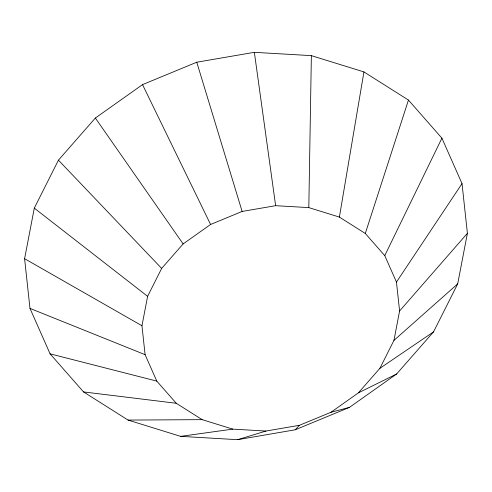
<?xml version="1.0" encoding="UTF-8"?>
<svg xmlns="http://www.w3.org/2000/svg" width="492" height="492" viewBox="0 0 492 492"><rect width="100%" height="100%" fill="white"/><g stroke="black" fill="none" stroke-linecap="round" stroke-linejoin="round"><path stroke-width="0.74" d="M237.648 439.676L265.92 431.053L299.425 425.303L330.981 412.265L358.428 392.825L379.904 368.311L393.944 340.396L399.59 310.981L396.46 282.07L384.762 255.631L365.298 233.466L339.394 217.089L308.81 207.612L311.368 55.639L254.352 52.324L196.763 62.213L142.532 84.624L95.35 118.031L58.437 160.158L34.305 208.134L24.6 258.694L29.981 308.392L50.086 353.834L83.542 391.927L128.068 420.076L180.632 436.361L237.648 439.676L295.237 429.787L349.468 407.376L396.65 373.969L433.563 331.842L457.695 283.866L467.4 233.306L462.019 183.608L441.914 138.166L408.458 100.073L363.932 71.924L311.368 55.639M339.394 217.089L363.932 71.924M265.92 431.053L232.747 429.122L202.163 419.651L176.259 403.274L156.794 381.109L145.097 354.671L141.96 325.753L147.612 296.338L161.653 268.423L183.129 243.915L210.576 224.475L242.132 211.437L275.637 205.687L308.81 207.612M365.298 233.466L408.458 100.073M384.762 255.631L441.914 138.166M396.46 282.07L462.019 183.608M399.59 310.981L467.4 233.306M295.237 429.787L299.425 425.303M393.944 340.396L457.695 283.866M379.904 368.311L433.563 331.842M358.428 392.825L396.65 373.969M330.981 412.265L349.468 407.376M180.632 436.361L232.747 429.122M128.068 420.076L202.163 419.651M83.542 391.927L176.259 403.274M50.086 353.834L156.794 381.109M29.981 308.392L145.097 354.671M24.6 258.694L141.96 325.753M34.305 208.134L147.612 296.338M58.437 160.158L161.653 268.423M95.35 118.031L183.129 243.915M142.532 84.624L210.576 224.475M196.763 62.213L242.132 211.437M254.352 52.324L275.637 205.687"/></g></svg>
